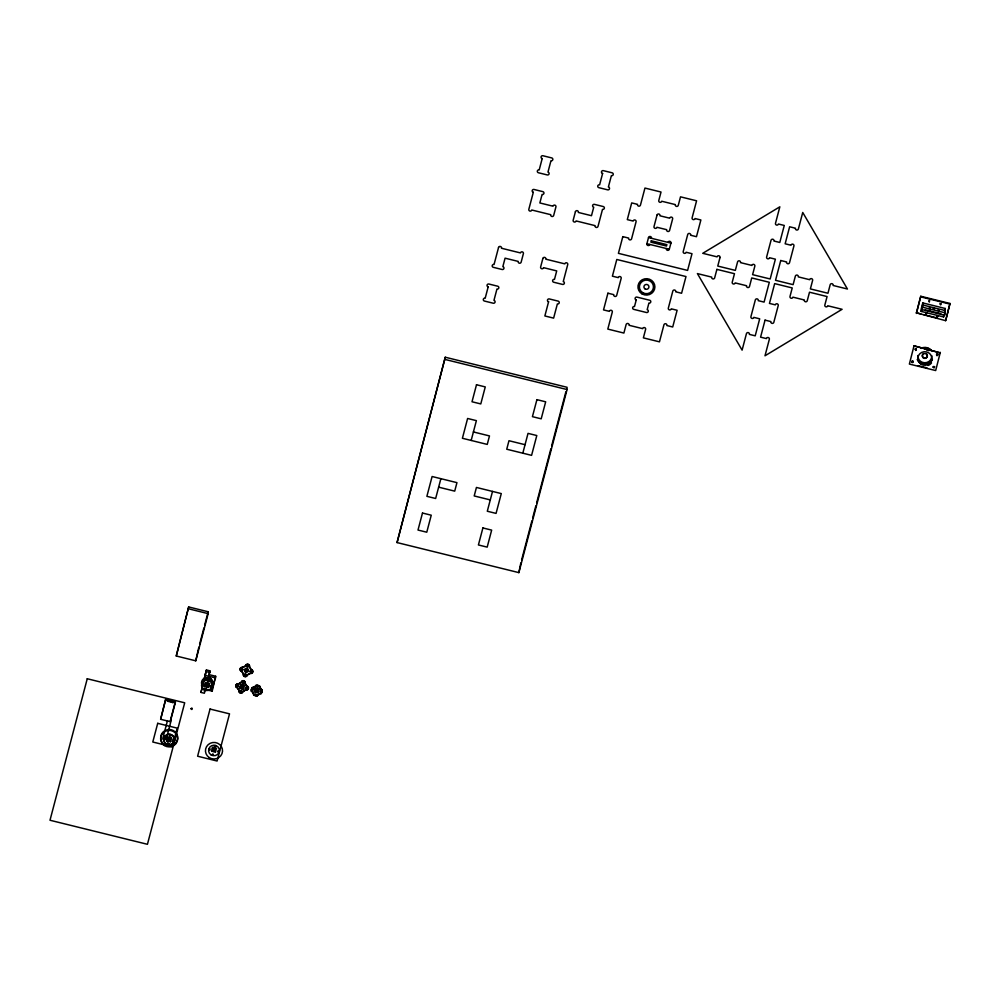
<?xml version="1.0" encoding="UTF-8"?>
<svg xmlns="http://www.w3.org/2000/svg" width="1000" height="1000" viewBox="0 0 1000 1000"><rect width="100%" height="100%" fill="white"/><g stroke="black" fill="none" stroke-linecap="round" stroke-linejoin="round"><path stroke-width="1.5" d="M164.112 738.875L164.913 737.85L165.35 739.05M165.3 738.863C163.5 739.55 165.025 739.15 165.475 738.012M167.375 743.95C169.762 740.75 167.738 746.312 167.45 744.338M168.775 743.888L167.55 743.363M170.188 738.612L169.4 739.6L168.3 739.15L170.05 739.15L169.112 740.638L168.175 738.487M171.05 735.462L169.913 736.038L169.638 734.788M172.875 741.038C173.25 737.638 175.225 742.45 172.913 740.85M203.375 684.287C204.225 682.675 201.15 684.137 202.062 683.5M206.637 689.55L205.575 688.65L205.387 690.113L206.625 689.75L205.712 688.863L205.338 690.062M208.575 677.5C209.737 681.075 205.588 676.988 208.725 678M207.375 680.713C209.6 683.175 206.3 680.2 208.675 680.337M207.688 683.575L207.237 685.275L206 683.85M208.738 681.513L208.812 680.775M212 686.838C212.188 683.138 209.488 688.662 212.1 686.4M236.95 686.012L237.688 685.013L238.412 685.987M241.625 691.438L240.263 691.55L241.588 691.75L241.225 690.375L240.225 690.95M241.3 669.575C241.95 671.75 243.425 667.05 241.3 669.25M242.787 669.663L242.375 668.812L241.363 669.175M242.65 683.325C243.2 679.137 244.225 686.075 242.525 682.275M244.613 675.05L244.638 674.862M247.087 688.325L246.038 688.75L245.825 687.537M244.825 675.35C244.913 676.137 246.8 673.65 246.062 674.925M248.287 666.25L247.387 665.35L246.825 666.488L247.875 666.725L248.275 665.825L248.212 666.688L246.875 666.625L248.113 665.825M247.162 687.85L246.3 687.188L245.763 688.138M247.213 688.088L247.075 687.463M250.075 671.35L250.175 671.025M250.175 671.275C252.963 672.062 248.787 670.85 251.55 671.825M253.075 689.4C252.475 686.675 250.825 691.95 253.038 689.587M254.988 695.362C254.387 692.075 258.05 695.9 255.087 695.212M255.7 689.513L256.737 690.662L257.712 689.55M261.837 691.663L261.262 692.475L260.375 692M261.8 691.275L261.775 692.062L260.487 692.2M209.762 681.087L209.288 680.638A1.425 1.388 0 0 1 208.025 680.662A2.062 1.988 0 0 0 207.1 680.462A1.5 1.462 0 0 1 205.912 679.912L205.837 679.762M247.438 669.562L246.4 670.4L245.45 669.6M164.137 738.938L164.288 738.037M165.5 738.088C165.963 739.525 164.825 736.162 164.175 738.138M169.562 735.325L171 735.4M168.812 743.7L168.775 744.137M203.363 684.362C203.512 685.6 201.038 684.188 201.938 684.55M205.15 689.2L205.2 689.875M207.375 678.388L208.688 678.925M206.637 689.362L205.387 689.862M210.65 686.038L210.825 685.675M212.138 686.525L210.875 685.863M237.1 685.312L236.988 686.225L238.363 686.112M243.775 683.312L243.863 682.2M251.588 689.163L251.637 689.9M254.85 694.562L254.875 694.425M261.85 691.562C261.625 690.725 259.438 690.763 261.775 691.45M933.225 366.512L933.9 367.425L934.7 366.6M164.075 738.075L164.037 738.662M167.35 744.137L167.413 743.275M171.025 735.588L170.2 734.438L169.575 735.65M207.387 678.35L207.413 677.938M246.875 665.763L246.9 665.95M241.713 691.188L241.713 690.9M243.938 683.012L243.925 682.588M247.125 688.525L247.188 687.663M253.05 689.775L251.938 689.975L251.637 689.038M257.1 686L258.325 685.888M256.15 695.163L256.3 694.688M257.113 686.413C259.225 688.112 257.9 683.787 257.113 686.188M203.762 681.213L203.912 680.275L203.7 681.488M188.675 606.95L176.262 656L195.75 660.812L208.162 613.65L208.162 611.763L188.675 606.95L176.262 656M165.688 699.25L160.637 719.287L170.287 721.675L175.35 702.475L175.35 701.637L165.688 699.25L160.637 719.287M167.475 720.638L162.875 738.1A1.762 1.7 0 0 0 164.462 740.212M172.887 702.712L172.288 701.875A4 0.975 14.8 0 0 169.062 701.087L168.325 701.025A2.763 0.675 14.8 0 0 167.375 701.175L172.638 702.475M170.688 719.35L175.35 701.637M198.85 647.138L195.75 660.812M199.625 644.188L203.9 627.975M204.675 625.025L208.162 611.763M209.838 670.8L208.85 676.263L209.838 670.8L206.425 669.963L200.963 692.412L204.375 693.25L205.375 689.475M200.963 692.412L202.638 686.075M202.638 685.662L206.425 669.963M204.375 691.55L205.037 689.038M212.575 688L215.662 676.263L208.85 674.575M201.962 686.938L201.962 688.637L212.188 691.162L215.662 676.263M445.262 357.225L397.062 542.575L518.862 572.625L567.062 389.55L567.062 387.287L445.262 357.225L397.062 542.575M440.875 478.675L435.65 498.488L426.887 496.325L432.1 476.512L456.95 482.65L454.712 491.138L438.638 487.163M471.175 440.45L476.388 420.637L467.612 418.475L462.4 438.275L487.25 444.412L489.487 435.925L473.4 431.95M492.512 491.425L487.3 511.238L496.062 513.4L501.287 493.587L476.438 487.45L474.2 495.95L490.275 499.913M522.812 453.188L528.025 433.375L536.8 435.538L531.587 455.35L506.737 449.225L508.975 440.725L525.05 444.7M520.837 562.863L518.862 572.625M521.638 559.862L531.9 520.837M532.7 517.837L535.85 505.838M536.65 502.837L550.875 448.812M551.663 445.812L565.887 391.788M649.812 244.45A1.512 1.462 0 0 1 647.987 245.5A1.512 1.462 0 0 1 646.888 243.725L648.512 237.575A1.512 1.462 0 0 1 650.35 236.525A1.512 1.462 0 0 1 651.438 238.3M666.375 248.538A1.512 1.462 0 0 0 667.475 250.312A1.512 1.462 0 0 0 669.3 249.25L670.925 243.113A1.512 1.462 0 0 0 669.837 241.337A1.512 1.462 0 0 0 668 242.387M916.413 312.825L920.763 296.262L950 303.475L945.638 320.662L916.413 312.825L920.788 313.9M916.413 313.45L920.763 296.262M922.188 307.638L922.188 309.65L944.6 315.175L945.212 308.475L922.812 302.938L921.188 309.088L921.188 311.413L943.6 316.95L944.262 314.425M921.188 311.413L922.812 305.262M922.188 309.65L922.812 302.938M940.325 352.337L935.675 370.55L909.375 364.062L914.013 345.85L940.325 352.9L914.013 345.85M944.575 310.925L945.212 308.475M945.212 310.8L944.6 315.175M950 303.475L945.638 320.662M211.9 686.688L210.675 685.913M242.475 682.987L243.812 682.387M240.238 691.137L241.525 690.825M254.838 695.013L256.15 694.425M260.375 691.263L260.413 691.2M936.712 315.512L937.45 317.113L938.138 315.512M206.575 689.875L206.488 688.888M243.888 683.138L243.888 682.525M936.525 354.625C936.425 357.413 939.513 353.663 936.675 354.462C937.4 356.7 938.763 352.475 936.575 354M172.913 740.362C173.85 743.188 174.775 739.125 173 740M203.275 684.613L202.013 684.425M208.775 678.8L208.812 678.125M244.638 674.5L245.825 674.262M246 674.862L244.875 675.15M258.475 686.8L257.225 686.612M242.7 669.6L241.312 669.4M245.925 674.125L244.938 673.925L244.575 674.9M241.262 685.487C241.075 688.888 244.3 684.85 241.1 686.825C241.35 689.45 244.213 687.087 242.913 685.475M251.713 688.913L253.012 689.287M925.662 312.5C926.587 313.3 925.688 315.4 926.775 312.488M939.938 303.475C942.312 306.025 938.713 304.5 941.263 303.663M207.512 678.012L208.512 677.537M207.512 680.65L208.625 680.537M169.688 734.975L171.012 735.175M237.1 685.562L238.212 685.45M251.388 671.875L250.325 671.938M243.713 683.112L242.712 683.125M245.963 687.362L246.975 687.613M202.113 683.7L203.175 683.75M206.4 683.525L206 684.163A1.35 1.312 0 0 0 205.475 684.15M168.562 744.188L167.562 744.188M246.925 688.487L245.825 688.275M256.038 695.512L254.938 695.05M928.962 300.512C930.1 303.337 928.562 301.762 929.725 300.512M915.362 348.512L915.763 350.438L916.35 349.275L915.062 349.4L916.25 349.675L916.125 348.512M205.5 679.725L206.025 679.825A1.35 1.312 0 0 0 206.988 680.337L207.113 679.963M205.55 679.788L205.275 679.1M208.412 684.412L208 684.3A1.35 1.312 0 0 0 207.025 683.763M208.463 685.075L208 685.062A1.35 1.312 0 0 0 207.025 684.525M930.312 308.575L928.913 308.188L930.35 308.475M933.312 308.312L934.712 308.762L933.337 308.438M929.688 310.938L928.3 310.575M939.075 310.738L937.712 310.262L939.112 310.637M938.45 313.1L937.05 312.725L938.487 313.012M211.637 684.45L211.513 683.037M208.05 680.6A1.35 1.312 0 0 0 209.15 680.588L209.662 680.362M206.875 684.35C203.713 686.95 210.625 686.1 206.875 684.35A2.062 1.988 0 0 1 206.038 684.212M206.975 684.338L207.075 684.338A1.5 1.462 0 0 1 208.1 684.95L208.1 685.05M928.938 310.5L929.725 310.85M920.763 296.887L950 304.1M922.812 305.012L945.212 310.55M648.512 237.575L670.925 243.113M922.812 307.288L945.212 312.812M925.225 309.887L940.812 313.738M646.888 243.725L669.3 249.25M923.713 314.625L936.875 317.875M918.138 365.662L926.912 367.825M445.262 359.5L567.062 389.55M188.675 608.837L208.162 613.65M206.425 671.65L209.838 672.5M215.662 677.95L205.438 675.425L205.438 673.737M165.688 700.1L175.35 702.475M208.025 684.287L208 685.062M258.375 685.688L258.575 686.338M238.263 685.25L238.025 686.65L236.95 685.763M239.562 688.425L239.488 687.738A1.5 1.462 0 0 0 240.075 686.85M204.475 686.675L204.4 685.987M166.65 741.012L166.575 740.325M238.388 685.438L238.45 685.65M172.85 740.725L172.85 740.975M943.6 314.613L943.6 316.95M259.375 688.913L259.312 689.362A1.5 1.462 0 0 0 258.725 690.4A2.013 1.95 0 0 1 258.512 691.275L258.512 691.137M258.913 688.587L258.913 688.725A1.5 1.462 0 0 1 257.7 688.725A2.013 1.95 0 0 0 256.8 688.487L256.8 688.337M258.463 692.425L258.463 692.562A1.5 1.462 0 0 1 258.463 691.388L258.463 690.625A1.5 1.462 0 0 0 258.375 691.525M257.8 692.8L257.8 692.95A1.5 1.462 0 0 0 256.737 692.375L256.613 691.612A2.013 1.95 0 0 1 255.775 691.4L255.775 692.15A2.013 1.95 0 0 0 256.613 692.375M256.675 688.337L256.675 688.475A1.5 1.462 0 0 1 255.613 687.913L255.613 687.763M254.95 688.15L254.95 688.288A1.5 1.462 0 0 1 254.95 689.475L254.95 689.325M254.9 689.438L254.9 689.575A2.013 1.95 0 0 0 254.7 690.387A1.5 1.462 0 0 1 254.112 691.488L254.112 691.35M254.5 691.988L254.5 692.125A1.5 1.462 0 0 1 255.725 692.125M244.688 685.625L244.688 685.763A1.5 1.462 0 0 0 244.1 686.8L244.1 686.85A2.013 1.95 0 0 1 243.9 687.663L243.85 687.775A1.5 1.462 0 0 0 243.85 688.95L243.85 688.812M244.3 684.975L244.3 685.113A1.5 1.462 0 0 1 243.075 685.125M243.188 689.2L243.188 689.338A1.5 1.462 0 0 0 242.113 688.775L242.113 688.012A1.5 1.462 0 0 1 243.137 688.525M243.025 684.95L243.025 685.1A2.013 1.95 0 0 0 242.188 684.875L242.062 684.725M241 684.163L241 684.3A1.5 1.462 0 0 0 242.062 684.875M241.163 687.788L241.163 688.55A2.013 1.95 0 0 0 241.988 688.763L241.988 688.012A2.013 1.95 0 0 1 241.163 687.788A1.5 1.462 0 0 0 240.487 687.638M240.338 684.538L240.338 684.688A1.5 1.462 0 0 1 240.338 685.863A2.013 1.95 0 0 0 240.075 686.787M239.887 688.388L239.887 688.525A1.5 1.462 0 0 1 241.1 688.525M212.188 689.463L212.188 691.162M209.675 683.55L209.6 684.013A1.5 1.462 0 0 0 209.025 685.05L209.013 685.113A2.013 1.95 0 0 1 208.812 685.925M209.213 683.225L209.213 683.375A1.5 1.462 0 0 1 207.987 683.375M208.812 685.775L208.762 686.025A1.5 1.462 0 0 0 208.762 687.212L208.762 687.062M208.1 687.45L208.1 687.588A1.5 1.462 0 0 0 207.037 687.025L207.037 686.875M208 680.188L208 680.575A2.163 2.087 0 0 0 207.113 680.337M207.938 683.2L207.938 683.35A2.013 1.95 0 0 0 207.1 683.125A1.5 1.462 0 0 1 205.912 682.55L205.912 682.412M207.037 686.5L207.037 686.263A1.5 1.462 0 0 1 207.7 686.475M206.912 686.5L206.912 686.263A2.013 1.95 0 0 1 206.075 686.038A1.5 1.462 0 0 0 205.487 685.9M206.912 686.875L206.912 687.013A2.013 1.95 0 0 1 206.075 686.8L206.075 686.038M205.25 682.8L205.25 682.938A1.5 1.462 0 0 1 205.25 684.112M205.25 683.975L205.2 684.225A2.013 1.95 0 0 0 204.988 685.037L205 684.9M204.762 677.987L204.762 677.562A5.5 5.325 0 0 1 205.512 677.3M204.8 686.637L204.8 686.775A1.5 1.462 0 0 1 206.012 686.775M171.775 738.2L171.775 738.337A1.5 1.462 0 0 0 171.188 739.375A2.013 1.95 0 0 1 170.987 740.25A1.5 1.462 0 0 0 170.938 741.538L170.938 741.4M171.388 737.562L171.388 737.7A1.5 1.462 0 0 1 170.162 737.7A2.013 1.95 0 0 0 169.275 737.45A1.5 1.462 0 0 1 168.075 736.888L168.075 736.737M170.287 720.825L170.287 721.675M170.275 741.5L170.275 741.162A1.5 1.462 0 0 0 169.2 740.6L169.2 741.35A1.5 1.462 0 0 1 170.275 741.925L170.275 741.775M168.25 740.512L168.25 740.375A2.013 1.95 0 0 0 169.075 740.588L169.075 741.35A2.013 1.95 0 0 1 168.238 741.125L168.25 740.987M167.413 737.125L167.413 737.262A1.5 1.462 0 0 1 167.425 738.45M167.425 738.3L167.362 738.55A2.013 1.95 0 0 0 167.162 739.362A1.5 1.462 0 0 1 166.575 740.462M166.975 740.962L166.975 741.1A1.5 1.462 0 0 1 168.188 741.1M173.012 702.188A2.763 0.675 14.8 0 1 173.612 702.5M167.5 740.225A1.5 1.462 0 0 1 168.188 740.35M209.188 677.537A5.5 5.325 0 0 1 212.5 682.638M202.425 685.788A5.5 5.325 0 0 1 203.863 678.475A5.5 5.325 0 0 1 211.438 679.7A5.5 5.325 0 0 1 210.362 687.062M206.5 683.7A2.163 2.087 0 0 0 206.9 683.75L206.9 684.525A2.163 2.087 0 0 1 206 684.287A1.425 1.388 0 0 0 205.487 684.075M206.663 679.488A1.75 1.7 0 0 1 207.338 679.488M204.988 685.1A1.5 1.462 0 0 1 204.4 686.137M213.9 751.65A2.013 1.95 0 0 1 213.062 751.438M212.188 748.863A2.013 1.95 0 0 0 211.988 749.675A1.5 1.462 0 0 1 211.4 750.763M214.1 747.763A2.013 1.95 0 0 1 214.925 747.975A1.5 1.462 0 0 0 216.2 748M214.025 751.663A1.5 1.462 0 0 1 215.087 752.225M215.763 751.838A1.5 1.462 0 0 1 215.75 750.662A2.013 1.95 0 0 0 216.012 749.737A1.5 1.462 0 0 1 216.6 748.65M213.975 747.763A1.5 1.462 0 0 1 212.9 747.188M212.237 747.575A1.5 1.462 0 0 1 212.237 748.75M211.788 751.413A1.5 1.462 0 0 1 213.012 751.413M170.475 719.912A1.762 1.7 0 0 1 170.888 721.488L166.287 738.938A1.762 1.7 0 0 1 166.012 739.513M932.387 359.712A8.475 8.2 0 0 1 917.387 359.85M921.625 348.375A8.475 8.2 0 0 1 931.325 350.675M932.387 359.338A8.475 8.2 0 0 1 917.387 359.475M920.837 348.363A8.475 8.2 0 0 1 931.325 350.3M931.5 363A8.475 8.2 0 0 1 928.075 365.5M926.55 349.875A8.475 8.2 0 0 1 928.725 350.625M931.862 355.775A7.025 6.8 0 0 1 924.712 362.762A7.025 6.8 0 0 1 917.837 355.513M924.638 349.175A7.025 6.8 0 0 1 928.962 350.462M926.112 353.488A2.512 2.438 0 0 1 926.775 357.15A2.512 2.438 0 0 1 922.938 357.163A2.512 2.438 0 0 1 923.562 353.5M259.812 686.7A1.512 1.462 0 0 0 260.163 687.85A4.525 4.375 0 0 1 260.925 689.1A1.512 1.462 0 0 0 261.8 689.938M261.8 689.688A1.512 1.462 0 0 1 260.925 688.85A4.525 4.375 0 0 0 260.163 687.6A1.512 1.462 0 0 1 259.812 686.45A5.387 5.213 0 0 0 256.062 685.5M262.05 690.05A5.387 5.213 0 0 1 261.087 693.713M257.362 695.85A5.387 5.213 0 0 1 253.575 694.925M251.363 691.312A5.387 5.213 0 0 1 252.325 687.65M260.812 693.688A1.512 1.462 0 0 0 259.637 694.025A4.525 4.375 0 0 1 258.337 694.762A1.512 1.462 0 0 0 257.475 695.612M260.812 693.438A1.512 1.462 0 0 0 259.637 693.775A4.525 4.375 0 0 1 258.337 694.513A1.512 1.462 0 0 0 257.475 695.362M262.05 689.8A5.387 5.213 0 0 1 261.087 693.462M257.362 695.6A5.387 5.213 0 0 1 253.575 694.663A1.512 1.462 0 0 0 253.25 693.512A4.525 4.375 0 0 1 252.488 692.262A1.512 1.462 0 0 0 251.612 691.413M251.363 691.062A5.387 5.213 0 0 1 252.325 687.4M256.062 685.25A5.387 5.213 0 0 1 259.837 686.188M253.6 694.4A1.512 1.462 0 0 0 253.25 693.263A4.525 4.375 0 0 1 252.488 692.013A1.512 1.462 0 0 0 251.612 691.162M252.6 687.663A1.512 1.462 0 0 0 253.787 687.337A4.525 4.375 0 0 1 255.075 686.587A1.512 1.462 0 0 0 255.938 685.75M252.6 687.412A1.512 1.462 0 0 0 253.787 687.087A4.525 4.375 0 0 1 255.075 686.338A1.512 1.462 0 0 0 255.938 685.5M256.737 691.625A1.5 1.462 0 0 1 257.525 691.925M247.488 671.1A2.013 1.95 0 0 1 244.5 669.95M191.012 708.763C192.675 711.25 192.55 706.312 191.012 708.688M208.863 749.338C210.7 751.725 210.362 746.85 208.863 749.338M212.125 754.663C214.05 757.062 213.388 752.113 212.125 754.663M212.987 749.638C214.8 753.125 215.65 746.462 212.987 749.638M214.363 746.162C216 748.612 215.975 743.875 214.387 746.038M217.638 751.5C219.325 753.988 219.2 748.975 217.638 751.5M255.688 690.612C257.538 694.087 258.288 687.438 255.688 690.612M911.762 361.925C913.175 364.288 913.812 359.875 911.775 361.562C913.05 359.025 913.637 363.338 911.775 361.85M933.2 367.212C934.987 369.663 934.675 364.712 933.2 367.212M245.438 670.425C247.025 673.988 248.212 667.463 245.438 670.425M236.975 685.812L237 685.75M87.25 678.75L50 820.25L147.438 844.3L184.7 702.8L87.25 678.75M157.713 723.325L152.787 742.013L172.275 746.812L177.2 728.138L157.713 723.325M210.037 709.05L197.613 756.213L217.1 761.025L229.525 713.85L210.037 709.05M422.488 513.038L418 530.05L426.775 532.212L431.25 515.2L422.488 513.038M488.175 286.863L485.188 298.225A1.512 1.462 0 0 0 483.35 299.275A1.512 1.462 0 0 0 484.45 301.05L493.212 303.212A1.512 1.462 0 0 0 495.05 302.162A1.512 1.462 0 0 0 493.963 300.387L496.95 289.025A1.512 1.462 0 0 0 498.787 287.975A1.512 1.462 0 0 0 497.688 286.2L488.925 284.037A1.512 1.462 0 0 0 487.088 285.087A1.512 1.462 0 0 0 488.175 286.863M498.537 247.512L494.062 264.5A1.512 1.462 0 0 0 492.238 265.55A1.512 1.462 0 0 0 493.325 267.325L502.088 269.488A1.512 1.462 0 0 0 503.925 268.438A1.512 1.462 0 0 0 502.837 266.663L505.075 258.175L518.225 261.413A1.512 1.462 0 0 0 519.312 263.188A1.512 1.462 0 0 0 521.15 262.137L523.387 253.65A1.512 1.462 0 0 0 522.3 251.875A1.512 1.462 0 0 0 520.462 252.925L501.463 248.238A1.512 1.462 0 0 0 500.375 246.462A1.512 1.462 0 0 0 498.537 247.512M476.5 384.738L472.013 401.763L480.788 403.925L485.262 386.912L476.5 384.738M533.312 192.3L528.837 209.275A1.512 1.462 0 0 0 529.925 211.062A1.512 1.462 0 0 0 531.763 210L550.763 214.688A1.512 1.462 0 0 0 551.85 216.462A1.512 1.462 0 0 0 553.688 215.413L555.925 206.925A1.512 1.462 0 0 0 554.837 205.15A1.512 1.462 0 0 0 553 206.2L539.85 202.95L542.087 194.462A1.512 1.462 0 0 0 543.913 193.412A1.512 1.462 0 0 0 542.825 191.637L534.062 189.475A1.512 1.462 0 0 0 532.225 190.525A1.512 1.462 0 0 0 533.312 192.3M542.188 158.575L539.2 169.925A1.512 1.462 0 0 0 537.362 170.987A1.512 1.462 0 0 0 538.462 172.763L547.225 174.925A1.512 1.462 0 0 0 549.062 173.875A1.512 1.462 0 0 0 547.975 172.1L550.962 160.738A1.512 1.462 0 0 0 552.8 159.688A1.512 1.462 0 0 0 551.7 157.912L542.938 155.75A1.512 1.462 0 0 0 541.1 156.8A1.512 1.462 0 0 0 542.188 158.575M542.875 258.463L540.638 266.95A1.512 1.462 0 0 0 541.725 268.725A1.512 1.462 0 0 0 543.562 267.663L556.712 270.912L554.487 279.4A1.512 1.462 0 0 0 552.65 280.462A1.512 1.462 0 0 0 553.737 282.238L562.513 284.4A1.512 1.462 0 0 0 564.338 283.35A1.512 1.462 0 0 0 563.25 281.575L567.725 264.587A1.512 1.462 0 0 0 566.638 262.812A1.512 1.462 0 0 0 564.8 263.863L545.8 259.175A1.512 1.462 0 0 0 544.712 257.4A1.512 1.462 0 0 0 542.875 258.463M482.9 527.95L478.413 544.963L487.188 547.125L491.662 530.112L482.9 527.95M548.587 301.775L544.862 315.963L553.625 318.125L557.362 303.938A1.512 1.462 0 0 0 559.2 302.887A1.512 1.462 0 0 0 558.112 301.112L549.338 298.95A1.512 1.462 0 0 0 547.5 300A1.512 1.462 0 0 0 548.587 301.775M575.413 211.737L573.175 220.225A1.512 1.462 0 0 0 574.263 222A1.512 1.462 0 0 0 576.1 220.938L595.1 225.637A1.512 1.462 0 0 0 596.188 227.413A1.512 1.462 0 0 0 598.025 226.35L602.5 209.375A1.512 1.462 0 0 0 604.325 208.325A1.512 1.462 0 0 0 603.237 206.537L594.475 204.375A1.512 1.462 0 0 0 592.638 205.438A1.512 1.462 0 0 0 593.725 207.213L591.487 215.7L578.337 212.45A1.512 1.462 0 0 0 577.25 210.675A1.512 1.462 0 0 0 575.413 211.737M536.912 399.65L532.425 416.662L541.2 418.825L545.675 401.812L536.912 399.65M602.6 173.487L599.612 184.838A1.512 1.462 0 0 0 597.775 185.888A1.512 1.462 0 0 0 598.875 187.662L607.638 189.838A1.512 1.462 0 0 0 609.475 188.775A1.512 1.462 0 0 0 608.387 187L611.375 175.65A1.512 1.462 0 0 0 613.212 174.587A1.512 1.462 0 0 0 612.125 172.812L603.35 170.65A1.512 1.462 0 0 0 601.512 171.713A1.512 1.462 0 0 0 602.6 173.487M607.925 293.2L603.525 309.913L609.375 311.35A1.512 1.462 0 0 1 611.2 310.3A1.512 1.462 0 0 1 612.3 312.075L607.812 329.087L623.888 333.062L626.125 324.562A1.512 1.462 0 0 1 627.962 323.512A1.512 1.462 0 0 1 629.05 325.288L642.688 328.65A1.512 1.462 0 0 1 644.525 327.6A1.512 1.462 0 0 1 645.612 329.375L643.375 337.863L659.463 341.838L663.938 324.825A1.512 1.462 0 0 1 665.775 323.762A1.512 1.462 0 0 1 666.862 325.538L672.712 326.987L677.113 310.275L671.263 308.837A1.512 1.462 0 0 1 669.425 309.887A1.512 1.462 0 0 1 668.337 308.113L672.812 291.1A1.512 1.462 0 0 1 674.65 290.038A1.512 1.462 0 0 1 675.738 291.812L681.587 293.263L685.987 276.55L616.8 259.475L612.4 276.188L618.25 277.625A1.512 1.462 0 0 1 620.087 276.575A1.512 1.462 0 0 1 621.175 278.35L616.688 295.363A1.512 1.462 0 0 1 614.862 296.425A1.512 1.462 0 0 1 613.775 294.65L607.925 293.2M622.812 236.637L618.413 253.35L687.6 270.413L692 253.7L686.15 252.262A1.512 1.462 0 0 1 684.325 253.312A1.512 1.462 0 0 1 683.225 251.537L687.712 234.525A1.512 1.462 0 0 1 689.55 233.475A1.512 1.462 0 0 1 690.638 235.25L696.475 236.688L700.875 219.975L695.037 218.538A1.512 1.462 0 0 1 693.2 219.587A1.512 1.462 0 0 1 692.113 217.812L696.587 200.8L680.512 196.838L678.275 205.325A1.512 1.462 0 0 1 676.438 206.375A1.512 1.462 0 0 1 675.35 204.6L661.712 201.238A1.512 1.462 0 0 1 659.875 202.288A1.512 1.462 0 0 1 658.787 200.512L661.025 192.025L644.95 188.062L640.462 205.075A1.512 1.462 0 0 1 638.638 206.125A1.512 1.462 0 0 1 637.537 204.35L631.7 202.913L627.3 219.613L633.138 221.062A1.512 1.462 0 0 1 634.975 220.012A1.512 1.462 0 0 1 636.062 221.788L631.587 238.8A1.512 1.462 0 0 1 629.75 239.85A1.512 1.462 0 0 1 628.663 238.075L622.812 236.637M657.038 215.062L654.013 226.55A1.512 1.462 0 0 0 655.1 228.325A1.512 1.462 0 0 0 656.938 227.275L666.675 229.675A1.512 1.462 0 0 0 667.763 231.45A1.512 1.462 0 0 0 669.6 230.4L672.625 218.912A1.512 1.462 0 0 0 671.538 217.138A1.512 1.462 0 0 0 669.7 218.188L659.95 215.787A1.512 1.462 0 0 0 658.863 214.013A1.512 1.462 0 0 0 657.038 215.062M651.3 240.787L650.925 242.2L666.513 246.05L666.888 244.638L651.3 240.787M636.237 299.938L634.5 306.537A1.512 1.462 0 0 0 632.675 307.6A1.512 1.462 0 0 0 633.763 309.375L646.425 312.5A1.512 1.462 0 0 0 648.263 311.45A1.512 1.462 0 0 0 647.175 309.662L648.913 303.062A1.512 1.462 0 0 0 650.75 302.013A1.512 1.462 0 0 0 649.65 300.238L636.987 297.113A1.512 1.462 0 0 0 635.15 298.163A1.512 1.462 0 0 0 636.237 299.938M716.9 269.363L714.663 277.85A1.512 1.462 0 0 1 712.825 278.9A1.512 1.462 0 0 1 711.737 277.125L697.4 273.587L742.1 350.138L746.438 333.663A1.512 1.462 0 0 1 748.275 332.612A1.512 1.462 0 0 1 749.362 334.387L755.212 335.825L759.688 318.812L753.85 317.375A1.512 1.462 0 0 1 752.013 318.425A1.512 1.462 0 0 1 750.925 316.65L755.325 299.938A1.512 1.462 0 0 1 757.15 298.888A1.512 1.462 0 0 1 758.25 300.663L764.087 302.1L769.312 282.288L751.737 277.95L749.5 286.45A1.512 1.462 0 0 1 747.663 287.5A1.512 1.462 0 0 1 746.575 285.725L735.163 282.913A1.512 1.462 0 0 1 733.325 283.962A1.512 1.462 0 0 1 732.237 282.188L734.475 273.7L716.9 269.363M720 257.562L717.763 266.062L735.337 270.387L737.575 261.9A1.512 1.462 0 0 1 739.412 260.85A1.512 1.462 0 0 1 740.5 262.625L751.912 265.438A1.512 1.462 0 0 1 753.75 264.387A1.512 1.462 0 0 1 754.837 266.163L752.6 274.65L770.175 278.988L775.387 259.175L769.55 257.738A1.512 1.462 0 0 1 767.712 258.788A1.512 1.462 0 0 1 766.625 257.013L771.025 240.3A1.512 1.462 0 0 1 772.862 239.25A1.512 1.462 0 0 1 773.95 241.025L779.788 242.463L784.275 225.45L778.425 224.013A1.512 1.462 0 0 1 776.587 225.062A1.512 1.462 0 0 1 775.5 223.287L779.837 206.812L702.738 253.312L717.075 256.85A1.512 1.462 0 0 1 718.913 255.787A1.512 1.462 0 0 1 720 257.562M765.05 320.138L760.575 337.15L766.413 338.587A1.512 1.462 0 0 1 768.25 337.537A1.512 1.462 0 0 1 769.338 339.312L765 355.788L842.1 309.3L827.763 305.763A1.512 1.462 0 0 1 825.925 306.812A1.512 1.462 0 0 1 824.837 305.038L827.075 296.55L809.5 292.213L807.262 300.7A1.512 1.462 0 0 1 805.438 301.75A1.512 1.462 0 0 1 804.338 299.975L792.925 297.162A1.512 1.462 0 0 1 791.1 298.212A1.512 1.462 0 0 1 790 296.438L792.237 287.95L774.663 283.612L769.45 303.425L775.3 304.862A1.512 1.462 0 0 1 777.138 303.812A1.512 1.462 0 0 1 778.225 305.587L773.825 322.3A1.512 1.462 0 0 1 771.988 323.35A1.512 1.462 0 0 1 770.9 321.575L765.05 320.138M780.75 260.5L775.537 280.312L793.112 284.65L795.35 276.163A1.512 1.462 0 0 1 797.175 275.1A1.512 1.462 0 0 1 798.275 276.875L809.688 279.7A1.512 1.462 0 0 1 811.513 278.637A1.512 1.462 0 0 1 812.613 280.413L810.375 288.913L827.95 293.25L830.175 284.75A1.512 1.462 0 0 1 832.013 283.7A1.512 1.462 0 0 1 833.1 285.475L847.438 289.012L802.738 212.475L798.4 228.938A1.512 1.462 0 0 1 796.562 230A1.512 1.462 0 0 1 795.475 228.225L789.625 226.775L785.15 243.787L791 245.238A1.512 1.462 0 0 1 792.837 244.175A1.512 1.462 0 0 1 793.925 245.95L789.525 262.663A1.512 1.462 0 0 1 787.688 263.725A1.512 1.462 0 0 1 786.6 261.95L780.75 260.5M936.75 316.075L938.075 316L936.775 316.125M166.163 744.013A5.425 5.25 0 0 0 174.587 740A5.425 5.25 0 0 0 166.788 734.938A5.425 5.25 0 0 0 166.163 744.013M166.163 743.763A5.425 5.25 0 0 0 174.587 739.75A5.425 5.25 0 0 0 166.788 734.688A5.425 5.25 0 0 0 166.163 743.763M203.988 689.688A5.425 5.25 0 0 0 212.413 685.675A5.425 5.25 0 0 0 204.613 680.612A5.425 5.25 0 0 0 203.988 689.688M203.988 689.438A5.425 5.25 0 0 0 212.413 685.425A5.425 5.25 0 0 0 204.613 680.362A5.425 5.25 0 0 0 203.988 689.438M209.237 757.588A8.55 8.275 0 0 0 222.525 751.263A8.55 8.275 0 0 0 210.225 743.288A8.55 8.275 0 0 0 209.237 757.588M210.975 754.825A5.425 5.25 0 0 0 219.412 750.812A5.425 5.25 0 0 0 211.6 745.75A5.425 5.25 0 0 0 210.975 754.825M164.425 744.638A8.55 8.275 0 0 0 177.7 738.312A8.55 8.275 0 0 0 165.4 730.337A8.55 8.275 0 0 0 164.425 744.638M164.425 745.525A8.55 8.275 0 0 0 177.7 739.2A8.55 8.275 0 0 0 165.4 731.225A8.55 8.275 0 0 0 164.425 745.525M920.938 364.137A7.025 6.8 0 0 0 931.85 358.938A7.025 6.8 0 0 0 921.75 352.388A7.025 6.8 0 0 0 920.938 364.137M923.45 357.987A2.512 2.438 0 0 0 927.35 356.125A2.512 2.438 0 0 0 923.737 353.787A2.512 2.438 0 0 0 923.45 357.987M642.15 293.962A8.475 8.2 0 0 0 654.9 286.925A8.475 8.2 0 0 0 642.237 279.75A8.475 8.2 0 0 0 642.15 293.962M642.7 292.663A7.037 6.812 0 0 0 653.462 287.125A7.037 6.812 0 0 0 643.125 280.863A7.037 6.812 0 0 0 642.7 292.663M645.1 288.938A2.512 2.438 0 0 0 648.938 286.962A2.512 2.438 0 0 0 645.25 284.725A2.512 2.438 0 0 0 645.1 288.938M243.725 691.162A4.525 4.375 0 0 0 245.012 690.413A1.512 1.462 0 0 1 246.2 690.088A2.013 1.95 0 0 0 247.188 686.338A1.512 1.462 0 0 1 246.312 685.487A4.525 4.375 0 0 0 245.55 684.237A1.512 1.462 0 0 1 245.2 683.1A2.013 1.95 0 0 0 241.325 682.138A1.512 1.462 0 0 1 240.463 682.987A4.525 4.375 0 0 0 239.163 683.725A1.512 1.462 0 0 1 237.987 684.062A2.013 1.95 0 0 0 237 687.812A1.512 1.462 0 0 1 237.875 688.65A4.525 4.375 0 0 0 238.637 689.9A1.512 1.462 0 0 1 238.988 691.05A2.013 1.95 0 0 0 242.85 692A1.512 1.462 0 0 1 243.725 691.162M243.725 690.913A4.525 4.375 0 0 0 245.012 690.163A1.512 1.462 0 0 1 246.2 689.825A2.013 1.95 0 0 0 247.188 686.075A1.512 1.462 0 0 1 246.312 685.238A4.525 4.375 0 0 0 245.55 683.988A1.512 1.462 0 0 1 245.2 682.837A2.013 1.95 0 0 0 241.325 681.888A1.512 1.462 0 0 1 240.463 682.738A4.525 4.375 0 0 0 239.163 683.475A1.512 1.462 0 0 1 237.987 683.812A2.013 1.95 0 0 0 237 687.562A1.512 1.462 0 0 1 237.875 688.4A4.525 4.375 0 0 0 238.637 689.65A1.512 1.462 0 0 1 238.988 690.8A2.013 1.95 0 0 0 242.85 691.75A1.512 1.462 0 0 1 243.725 690.913M245.375 671.963A2.013 1.95 0 0 0 248.45 670.375A2.013 1.95 0 0 0 245.487 668.6A2.013 1.95 0 0 0 245.375 671.963M242.325 667.3A1.512 1.462 0 0 0 243.512 666.963A4.525 4.375 0 0 1 244.812 666.225A1.512 1.462 0 0 0 245.675 665.375A2.013 1.95 0 0 1 249.55 666.338A1.512 1.462 0 0 0 249.887 667.475A4.525 4.375 0 0 1 250.662 668.737A1.512 1.462 0 0 0 251.537 669.575A2.013 1.95 0 0 1 250.55 673.325A1.512 1.462 0 0 0 249.363 673.65A4.525 4.375 0 0 1 248.075 674.4A1.512 1.462 0 0 0 247.2 675.25A2.013 1.95 0 0 1 243.325 674.287A1.512 1.462 0 0 0 242.987 673.138A4.525 4.375 0 0 1 242.213 671.888A1.512 1.462 0 0 0 241.337 671.05A2.013 1.95 0 0 1 242.325 667.3M242.325 667.55A1.512 1.462 0 0 0 243.512 667.225A4.525 4.375 0 0 1 244.812 666.475A1.512 1.462 0 0 0 245.675 665.625A2.013 1.95 0 0 1 249.55 666.587A1.512 1.462 0 0 0 249.887 667.738A4.525 4.375 0 0 1 250.662 668.988A1.512 1.462 0 0 0 251.537 669.825A2.013 1.95 0 0 1 250.55 673.575A1.512 1.462 0 0 0 249.363 673.9A4.525 4.375 0 0 1 248.075 674.65A1.512 1.462 0 0 0 247.2 675.5A2.013 1.95 0 0 1 243.325 674.538A1.512 1.462 0 0 0 242.987 673.4A4.525 4.375 0 0 1 242.213 672.138A1.512 1.462 0 0 0 241.337 671.3A2.013 1.95 0 0 1 242.325 667.55"/></g></svg>
